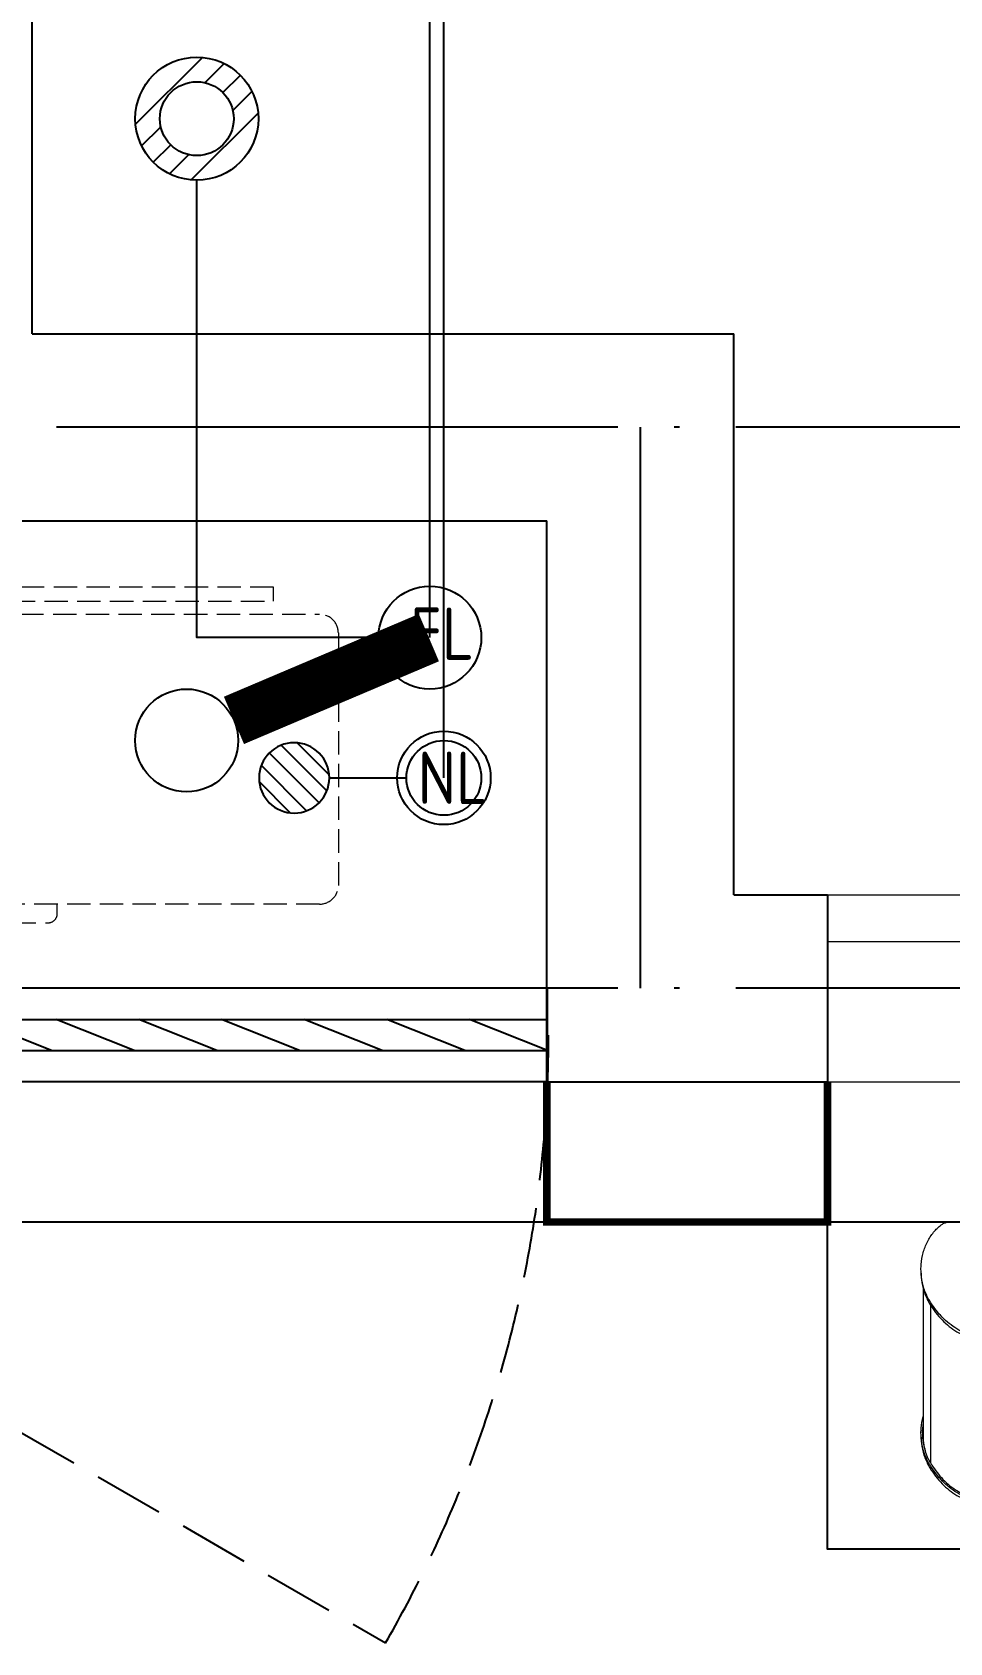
# Model space of a CAD drawing. Extents: x 27938 to 1507990, y 110129 to 923079.
# Drawn here: x 843717 to 844697, y 363124 to 364846 of the extents above; entities that cross this region are included whole.
import ezdxf

# ---------------------------------------------------------------- set-up
doc = ezdxf.new("R2010")
doc.units = 0
doc.header["$LTSCALE"] = 1000
doc.header["$MEASUREMENT"] = 0
doc.linetypes.add('DASH', pattern=[0.35, 0.25, -0.1])
doc.linetypes.add('DOTE', pattern=[2.42, 2, -0.2, 0.02, -0.2])
for name, color, linetype in [('DIM_凝结', 150, 'Continuous'), ('DIM_废水', 31, 'Continuous'), ('DOTE', 1, 'Continuous'), ('EQUIP_地漏', 7, 'Continuous'), ('PIPE-废水', 31, 'TG_F'), ('PUB_TEXT', 4, 'Continuous'), ('VPIPE-凝结', 150, 'N'), ('VPIPE-废水', 31, 'Continuous'), ('WALL', 9, 'Continuous'), ('WINDOW', 4, 'Continuous'), ('WINDOW_TEXT', 7, 'Continuous'), ('看线', 251, 'Continuous')]:
    doc.layers.add(name, color=color, linetype=linetype)
for name, color, linetype, lineweight in [('平面-栏杆', 135, 'Continuous', 15), ('平面-看线', 45, 'Continuous', 15), ('平面-空调预留孔', 173, 'Continuous', 15)]:
    doc.layers.add(name, color=color, linetype=linetype, lineweight=lineweight)
doc.styles.add('_TCH_WINDOW', font='SIMPLEX.shx', dxfattribs={"width": 0.7, "height": 3.5, "bigfont": 'GBCBIG.shx'})
doc.styles.get("Standard").update_dxf_attribs({"font": 'gbenor.shx', "bigfont": 'gbcbig.shx'})
doc.styles.add('TG_LINETYPE', font='SIMPLEX', dxfattribs={"width": 0.8, "height": 3, "bigfont": 'HZTXT'})
doc.styles.add('黑体', font='simhei.ttf')
doc.linetypes.add('N', pattern='A,3,-0.2,["N",Standard,S=0.25,R=0,X=-0.1,Y=-0.115],-0.2', length=3.4)
doc.linetypes.add('TG_F', pattern='A,2,-0.3,["F",TG_LINETYPE,S=0.1,R=0,X=-0.23,Y=-0.15],0', length=2.3)

# ---------------------------------------------------------------- blocks, each defined once
blk = doc.blocks.new('GDGDGDSDA')
at = {"layer": 'DOTE', "color": 0, "linetype": 'DOTE', "ltscale": 0.3}
for p, q in [((471334.8, 362158.3), (417334.8, 362158.3)), ((435784.8, 362158.3), (435784.8, 361558.3)), ((471334.8, 361558.3), (417334.8, 361558.3))]:
    blk.add_line(p, q, dxfattribs=at)
blk = doc.blocks.new('gdgdgdrgdfsfs')
at = {"layer": '平面-空调预留孔'}
for p, q in [((701344.8, 763896.4), (701344.8, 763739.3)), ((701350.7, 763885.1), (701350.7, 763882.1)), ((701352.5, 763879), (701352.5, 763710.1)), ((701350.7, 763707), (701350.7, 763710))]:
    blk.add_line(p, q, dxfattribs=at)
for points, knots in [([(701342.5, 763917), (701342.5, 763918.7), (701342.7, 763924.7), (701344.5, 763934.9), (701349, 763946.7), (701355.7, 763956.9), (701361.2, 763962.2), (701364.2, 763964.4)], [0, 0, 0, 0, 5.021553, 17.990508, 31.024726, 44.15528, 57.391988, 57.391988, 57.391988, 57.391988]), ([(701364.2, 763964.4), (701365.1, 763965.1), (701367, 763966.3), (701370.1, 763967.3), (701372.3, 763967.6), (701373.3, 763967.6)], [0, 0, 0, 0, 4.063379, 8.143059, 12.231424, 12.231424, 12.231424, 12.231424]), ([(701350.7, 763885.1), (701348.7, 763888.6), (701345.3, 763896.3), (701342.9, 763907.3), (701342.5, 763914.3), (701342.5, 763917)], [0, 0, 0, 0, 13.053869, 26.0339, 33.984373, 33.984373, 33.984373, 33.984373]), ([(701342.5, 763913.9), (701342.5, 763911.3), (701342.9, 763904.3), (701345.3, 763893.2), (701348.7, 763885.6), (701350.7, 763882.1)], [0, 0, 0, 0, 7.950473, 20.930505, 33.984373, 33.984373, 33.984373, 33.984373]), ([(701350.7, 763882.1), (701354.3, 763875.7), (701362.8, 763863.9), (701378.3, 763850.8), (701389.9, 763845.3), (701395.8, 763843.4)], [0, 0, 0, 0, 23.6996, 47.591163, 70.812357, 70.812357, 70.812357, 70.812357]), ([(701396.4, 763846.3), (701390.4, 763848.2), (701378.5, 763853.7), (701363.3, 763866.5), (701355.2, 763877.6), (701351.8, 763883.2)], [0, 0, 0, 0, 24.049357, 47.94092, 69.255455, 69.255455, 69.255455, 69.255455]), ([(701342.5, 763741.9), (701342.5, 763743.6), (701342.7, 763749.5), (701343.7, 763755.4), (701344.8, 763759.4)], [0, 0, 0, 0, 5.021553, 17.829194, 17.829194, 17.829194, 17.829194]), ([(701350.7, 763710), (701348.7, 763713.6), (701345.3, 763721.2), (701342.9, 763732.3), (701342.5, 763739.2), (701342.5, 763741.9)], [0, 0, 0, 0, 13.053869, 26.0339, 33.984373, 33.984373, 33.984373, 33.984373]), ([(701342.5, 763738.8), (701342.5, 763736.2), (701342.9, 763729.2), (701345.3, 763718.1), (701348.7, 763710.5), (701350.7, 763707)], [0, 0, 0, 0, 7.950473, 20.930505, 33.984373, 33.984373, 33.984373, 33.984373]), ([(701344.8, 763751.8), (701344.5, 763750.1), (701344.2, 763746.8), (701344.1, 763743.5), (701344.1, 763741.9)], [0, 0, 0, 0, 5.087958, 9.936354, 9.936354, 9.936354, 9.936354]), ([(701344.2, 763738.4), (701344.2, 763737), (701344.7, 763731.4), (701346.7, 763721.9), (701350, 763714.5), (701351.9, 763711.1)], [0, 0, 0, 0, 4.169079, 16.701522, 29.305258, 29.305258, 29.305258, 29.305258]), ([(701344.8, 763739.3), (701344.8, 763735.8), (701345.3, 763729.5), (701346.7, 763723.6), (701347.5, 763721)], [0, 0, 0, 0, 10.602023, 18.658548, 18.658548, 18.658548, 18.658548]), ([(701350.7, 763707), (701354.3, 763700.6), (701362.8, 763688.8), (701378.3, 763675.7), (701389.9, 763670.2), (701395.8, 763668.3)], [0, 0, 0, 0, 23.6996, 47.591163, 70.812357, 70.812357, 70.812357, 70.812357]), ([(701396.4, 763671.2), (701390.4, 763673.1), (701378.5, 763678.6), (701363.3, 763691.5), (701355.2, 763702.5), (701351.8, 763708.1)], [0, 0, 0, 0, 24.049357, 47.94092, 69.255455, 69.255455, 69.255455, 69.255455]), ([(701352.9, 763709.5), (701356.2, 763703.9), (701364.3, 763693), (701379.2, 763680.3), (701390.8, 763674.9), (701396.8, 763673.1)], [0, 0, 0, 0, 21.180152, 44.607801, 68.19018, 68.19018, 68.19018, 68.19018])]:
    blk.add_open_spline(points, degree=3, knots=knots, dxfattribs=at)
for points in [[(701351.8, 763883.2), (701351.4, 763883.8), (701351, 763884.5), (701350.7, 763885.1)], [(701344.1, 763741.9), (701344.2, 763744.4), (701344.4, 763746.8), (701344.8, 763749.2)], [(701344.1, 763741.9), (701344.1, 763740.7), (701344.1, 763739.5), (701344.2, 763738.4)], [(701351.8, 763708.1), (701351.4, 763708.7), (701351, 763709.4), (701350.7, 763710)], [(701351.9, 763711.1), (701352.2, 763710.6), (701352.6, 763710), (701352.9, 763709.5)]]:
    blk.add_open_spline(points, degree=3, dxfattribs=at)
blk = doc.blocks.new('$TwtSys$00000141')
at = {"color": 1}
for p, q in [((-47.1, 3.8), (-5, 45.9)), ((-47.1, 3.8), (-5, 45.9)), ((-43.6, -17.5), (17.5, 43.6)), ((-43.6, -17.5), (17.5, 43.6)), ((-33.2, -33.2), (33.2, 33.2)), ((-33.2, -33.2), (33.2, 33.2)), ((-16.2, -43.5), (43.8, 16.4)), ((-16.2, -43.5), (43.8, 16.4)), ((5.7, -46.1), (46.1, -5.7)), ((5.7, -46.1), (46.1, -5.7))]:
    blk.add_line(p, q, dxfattribs=at)
blk.add_circle((0, 0), 47, dxfattribs=at)
blk.add_circle((0, 0), 47, dxfattribs=at)
blk = doc.blocks.new('$TwtSys$00000543')
for p, q in [((-93.6, -8.5), (8.5, 93.6)), ((12.5, 55), (41.7, 84.2)), ((39.9, 39.9), (66.5, 66.5)), ((55, 12.5), (84.2, 41.7)), ((-8.5, -93.6), (93.6, 8.5)), ((-84.2, -41.7), (-55, -12.5)), ((-66.5, -66.5), (-39.9, -39.9)), ((-41.7, -84.2), (-12.5, -55))]:
    blk.add_line(p, q)
for radius in [94, 56.4]:
    blk.add_circle((0, 0), radius)
blk = doc.blocks.new('gsergvr')
at = {"layer": '平面-空调预留孔', "linetype": 'DASH', "ltscale": 0.1}
for p, q in [((34075.4, 17176.2), (34075.4, 17166.2)), ((34448.2, 17166.2), (34448.2, 17176.2)), ((34085.4, 17156.2), (34438.2, 17156.2))]:
    blk.add_line(p, q, dxfattribs=at)
blk.add_lwpolyline([(34679.3, 17515.3), (34259.5, 17515.3), (34259.5, 17500.2), (34679.3, 17500.2)], close=True, dxfattribs=at)
blk.add_lwpolyline([(34728.6, 17176.2), (33988.6, 17176.2, -0.414214), (33968.6, 17196.2), (33968.6, 17466.2, -0.414214), (33988.6, 17486.2), (34728.6, 17486.2, -0.414214), (34748.6, 17466.2), (34748.6, 17196.2, -0.414214)], format="xyb", close=True, dxfattribs=at)
for centre, start, end in [((34085.4, 17166.2), 180, 270), ((34438.2, 17166.2), 270, 0)]:
    blk.add_arc(centre, 10, start, end, dxfattribs=at)
at = {"layer": '平面-空调预留孔', "color": 251, "linetype": 'DASH', "ltscale": 0.1, "true_color": 0x636466, "style": '黑体', "width": 1.2}
blk.add_text('A.C', height=117.05, dxfattribs=at).set_placement((34110.9, 17264.8))
blk = doc.blocks.new('rtyryrtyeeretee')
at = {"layer": '平面-空调预留孔'}
blk.add_blockref('gsergvr', (635673.5, 326705.8), dxfattribs=at)
blk = doc.blocks.new('GDGDRGDGDRGDR')
blk.add_blockref('rtyryrtyeeretee', (-233678.3, 97240.1))
blk = doc.blocks.new('$WINLIB2D$00000039')
at = {"color": 0}
for points in [[(-0.5, 0.5), (-0.5, -0.5)], [(0.5, 0.5), (-0.5, 0.5)], [(0.5, -0.5), (0.5, 0.5)], [(-0.5, 0.1667), (0.5, 0.1667)], [(-0.3839, -0.1667), (-0.448, 0.1667)], [(-0.3159, -0.1667), (-0.38, 0.1667)], [(-0.2479, -0.1667), (-0.312, 0.1667)], [(-0.1799, -0.1667), (-0.244, 0.1667)], [(-0.1119, -0.1667), (-0.176, 0.1667)], [(-0.0439, -0.1667), (-0.108, 0.1667)], [(0.0241, -0.1667), (-0.04, 0.1667)], [(0.0921, -0.1667), (0.028, 0.1667)], [(0.16, -0.1667), (0.0959, 0.1667)], [(0.228, -0.1667), (0.1639, 0.1667)], [(0.296, -0.1667), (0.2319, 0.1667)], [(0.364, -0.1667), (0.2999, 0.1667)], [(0.432, -0.1667), (0.3679, 0.1667)], [(0.5, -0.1667), (0.4359, 0.1667)], [(-0.4519, -0.1667), (-0.5, 0.0836)], [(-0.5, -0.1667), (0.5, -0.1667)], [(0.5, -0.5), (-0.5, -0.5)]]:
    blk.add_lwpolyline(points, dxfattribs=at)

msp = doc.modelspace()

# ---------------------------------------------------------------- linework, layer by layer
at = {"color": 8, "const_width": 8}
msp.add_lwpolyline([(844566.6, 363723.7), (844566.6, 363573.7), (844266.6, 363573.7), (844266.6, 363723.7)], dxfattribs=at)
at = {"layer": 'VPIPE-凝结', "color": 8, "ltscale": 0.1}
for points in [[(844086.6, 364198.7), (843892.5, 364198.7), (843892.5, 364687.9)], [(844034.2, 364048.7), (844116.6, 364048.7)]]:
    msp.add_lwpolyline(points, dxfattribs=at)
at = {"layer": 'VPIPE-凝结', "color": 8}
msp.add_circle((844156.6, 364048.7), 40, dxfattribs=at)
at = {"layer": 'VPIPE-废水', "color": 8}
msp.add_circle((844141.6, 364198.7), 55, dxfattribs=at)
at = {"layer": 'WALL', "color": 8}
for p, q in [((844266.6, 363723.7), (844266.6, 363823.7)), ((844266.6, 363723.7), (844466.6, 363723.7)), ((844466.6, 363723.7), (844466.6, 363723.7)), ((844466.6, 363723.7), (844566.6, 363723.7))]:
    msp.add_line(p, q, dxfattribs=at)
at = {"layer": 'WINDOW', "color": 8, "linetype": 'DASH', "ltscale": 0.3}
msp.add_lwpolyline([(842968.5, 363773.7), (844094.3, 363123.7, 0.131652), (844268.5, 363773.7)], format="xyb", dxfattribs=at)
at = {"layer": '平面-栏杆', "color": 8}
for points in [[(844566.6, 363873.7), (849216.6, 363873.7)], [(844566.6, 363823.7), (849216.6, 363823.7)]]:
    msp.add_lwpolyline(points, dxfattribs=at)
at = {"layer": '平面-看线', "color": 8}
msp.add_lwpolyline([(844566.6, 363923.7), (849216.6, 363923.7)], dxfattribs=at)
at = {"layer": '平面-看线', "color": 8, "linetype": 'DASH'}
msp.add_lwpolyline([(844566.6, 363723.7), (849216.6, 363723.7)], dxfattribs=at)
at = {"layer": '看线', "color": 8, "ltscale": 0.5}
for points in [[(844266.6, 363573.7), (842966.6, 363573.7)], [(849216.6, 363573.7), (844566.6, 363573.7)], [(846566.6, 363573.7), (846566.6, 363223.7), (844566.6, 363223.7), (844566.6, 363573.7)]]:
    msp.add_lwpolyline(points, dxfattribs=at)

# ---------------------------------------------------------------- block references
at = {"layer": 'DOTE', "color": 169}
msp.add_blockref('GDGDGDSDA', (408581.8, 2265.4), dxfattribs=at)
at = {"layer": 'EQUIP_地漏', "color": 8, "xscale": 0.7000000000000001, "yscale": 0.7000000000000001, "zscale": 0.7000000000000001}
msp.add_blockref('$TwtSys$00000543', (843892.5, 364753.7), dxfattribs=at)
at = {"layer": 'EQUIP_地漏', "color": 8, "xscale": 0.8, "yscale": -0.8, "zscale": 0.8, "rotation": 179.999999999993}
msp.add_blockref('$TwtSys$00000141', (843996.6, 364048.7), dxfattribs=at)
at = {"layer": 'WINDOW', "color": 8}
ref = msp.add_blockref('$WINLIB2D$00000039', (843617.5, 363773.7), dxfattribs=dict(at, xscale=1299.999999983003, yscale=100, zscale=1299.999999983003))
ref.add_attrib('A', 'BYC1322a', (843607, 363528.2), dxfattribs={"layer": 'WINDOW_TEXT', "color": 8, "ltscale": 0.5, "height": 5.95, "style": '_TCH_WINDOW', "width": 0.494118})
at = {"layer": '平面-空调预留孔', "color": 8}
msp.add_blockref('gdgdgdrgdfsfs', (143324.1, -400393.8), dxfattribs=at)

# ---------------------------------------------------------------- next in the draw order: block references
at = {"color": 8}
msp.add_blockref('GDGDRGDGDRGDR', (407300, -77208.4), dxfattribs=at)

# ---------------------------------------------------------------- next in the draw order: linework, layer by layer
at = {"layer": 'DIM_凝结'}
msp.add_line((844156.6, 364048.7), (844156.6, 366003.6), dxfattribs=at)
at = {"layer": 'DIM_废水'}
msp.add_line((844141.6, 364198.7), (844141.6, 366524.5), dxfattribs=at)
at = {"layer": 'PIPE-废水', "ltscale": 0.5, "const_width": 55}
msp.add_lwpolyline([(844140.6, 364198.7), (843932.2, 364110.2)], dxfattribs=at)
at = {"layer": 'VPIPE-凝结'}
msp.add_circle((844156.6, 364048.7), 50, dxfattribs=at)
at = {"layer": 'VPIPE-废水'}
for centre in [(844141.6, 364198.7), (843881.6, 364088.7)]:
    msp.add_circle(centre, 55, dxfattribs=at)
at = {"layer": 'WALL', "color": 8}
for p, q in [((843716.6, 364523.7), (843716.6, 365523.7)), ((843716.6, 364523.7), (844466.6, 364523.7)), ((844466.6, 363923.7), (844466.6, 364523.7)), ((843616.6, 364323.7), (844266.6, 364323.7)), ((844266.6, 363823.7), (844266.6, 364323.7)), ((844466.6, 363923.7), (844566.6, 363923.7)), ((844566.6, 363923.7), (844566.6, 363723.7))]:
    msp.add_line(p, q, dxfattribs=at)

# ---------------------------------------------------------------- next in the draw order: texts
at = {"layer": 'PUB_TEXT', "color": 8}
for s, p in [('FL', (844120.3, 364174.9)), ('NL', (844128.6, 364020.7))]:
    msp.add_text(s, height=56, dxfattribs=at).set_placement(p)

doc.saveas('drawing.dxf')
